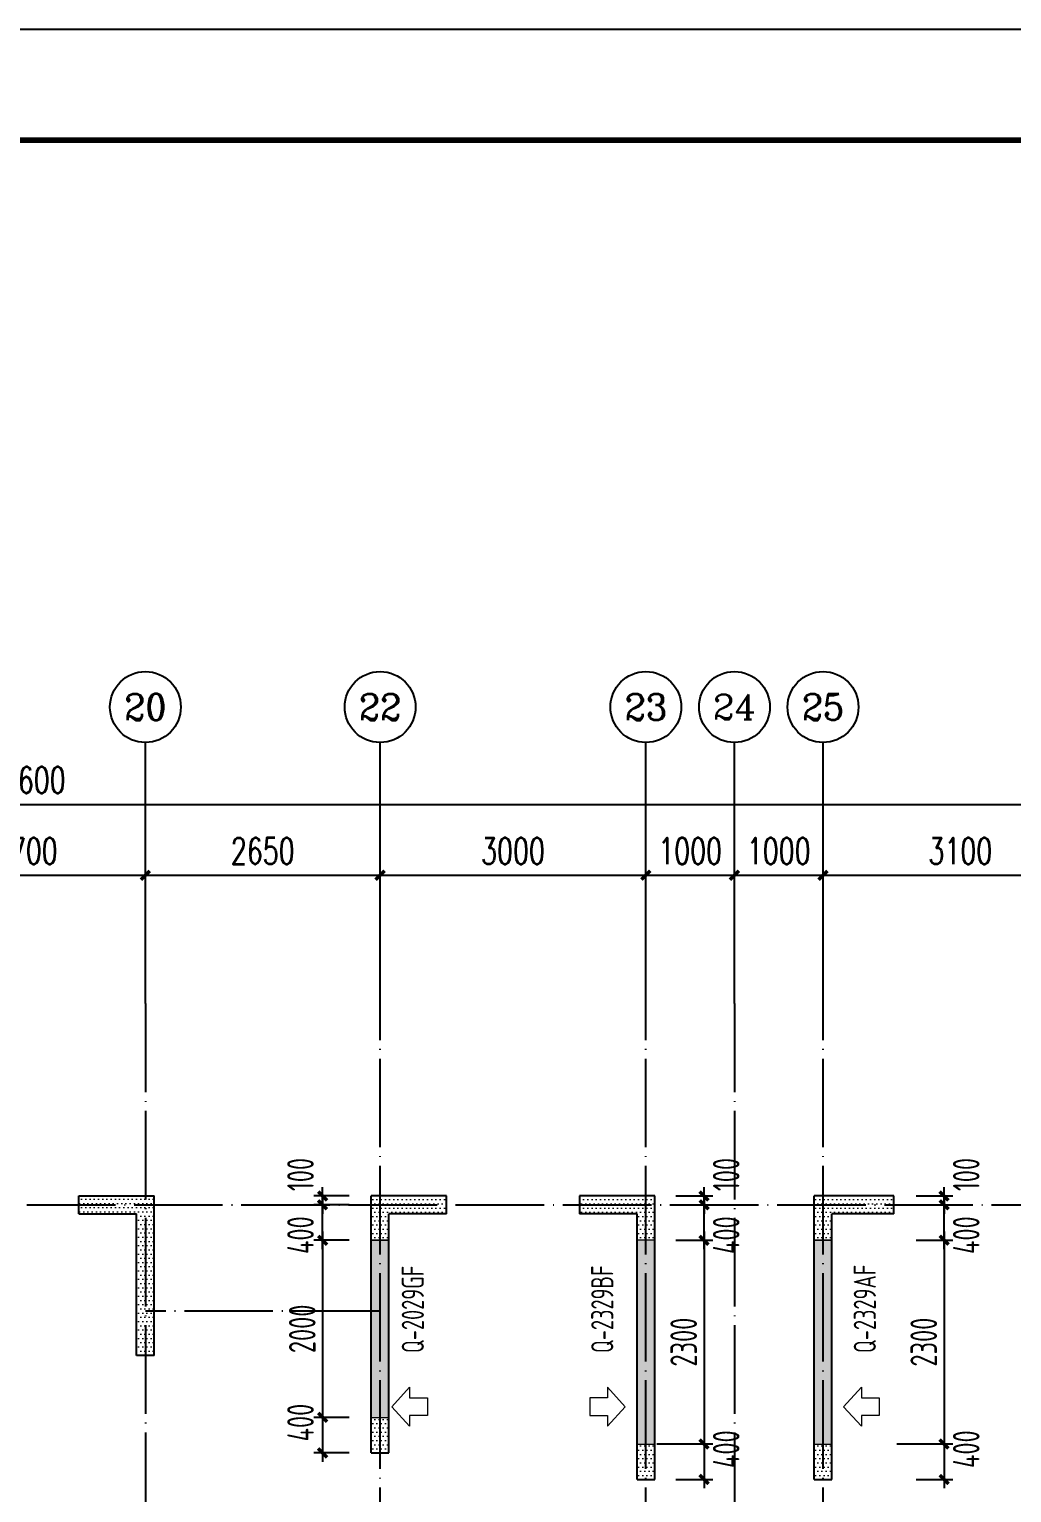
# Model space of a CAD drawing. Extents: x -85320 to 1679916, y -1321939 to 627.
# Drawn here: x 1057858 to 1068950, y -765764 to -749243 of the extents above; entities that cross this region are included whole.
import ezdxf
from ezdxf.enums import TextEntityAlignment as Align

# ---------------------------------------------------------------- set-up
doc = ezdxf.new("R2010")
doc.units = 0
doc.header["$LTSCALE"] = 1000
doc.linetypes.add('DOTE', pattern=[2.42, 2, -0.2, 0.02, -0.2])
for name, color, linetype in [('AXIS', 3, 'Continuous'), ('AXIS_TEXT', 7, 'Continuous'), ('BORDER', 7, 'Continuous'), ('DOTE', 1, 'DOTE'), ('G-06墙-01砼墙', 50, 'Continuous'), ('打印线框', 7, 'Continuous'), ('拉模', 7, 'Continuous')]:
    doc.layers.add(name, color=color, linetype=linetype)
for name, color, linetype, lineweight in [('DIM', 3, 'Continuous', 0), ('WCOL', 7, 'Continuous', 0), ('WCOL_DE_DIM', 3, 'Continuous', 0), ('WCOL_HATCH', 251, 'Continuous', 0), ('预制墙标注', 2, 'Continuous', 18)]:
    doc.layers.add(name, color=color, linetype=linetype, lineweight=lineweight)
doc.styles.add('_TCH_AXIS', font='COMPLEX', dxfattribs={"bigfont": 'GBCBIG'})
doc.styles.add('_TCH_DIM_T3', font='SIMPLEX', dxfattribs={"width": 0.705882, "bigfont": 'GBCBIG'})
doc.styles.add('COMPLEX', font='COMPLEX')
doc.styles.add('TSSD_Rein', font='Tssdeng.shx', dxfattribs={"width": 0.7, "bigfont": 'hztxt.shx'})
doc.styles.add('样式 1', font='yjkeng.shx', dxfattribs={"width": 0.7, "bigfont": 'yjkchn.shx'})
doc.dimstyles.new('_TCH_ARCH&&100', dxfattribs={"dimtxt": 297.5, "dimasz": 100, "dimexe": 250, "dimexo": 300, "dimgap": 126.25, "dimtad": 1, "dimdec": 0, "dimzin": 0, "dimdsep": 46, "dimtxsty": '_TCH_DIM_T3', "dimblk": 'ARCHTICK', "dimcen": 0.09, "dimclrt": 7, "dimazin": 2, "dimtfac": 1, "dimtdec": 0, "dimtix": 1, "dimtmove": 2, "dimatfit": 3, "dimfxl": 1, "dimtolj": 1, "dimtzin": 0, "dimarcsym": 0})
doc.dimstyles.new('TSSD_100_100$0', dxfattribs={"dimtxt": 300, "dimasz": 100, "dimexe": 100, "dimexo": 250, "dimgap": 80, "dimtad": 1, "dimdec": 0, "dimzin": 0, "dimdsep": 46, "dimtxsty": 'TSSD_Rein', "dimblk": 'ARCHTICK', "dimcen": 0, "dimdle": 100, "dimclrt": 7, "dimadec": 0, "dimazin": 0, "dimtfac": 1, "dimtdec": 0, "dimtix": 1, "dimtmove": 2, "dimatfit": 3, "dimldrblk": '_TSDBK', "dimfxl": 1, "dimtolj": 1, "dimtzin": 0, "dimarcsym": 0})
pattern_1 = [(0, (-5661462.457, -549233), (23.8125, 47.625), [0, -47.625])]
pattern_2 = [(0, (-5661462.457, -508633), (23.8125, 47.625), [0, -47.625])]
pattern_3 = [(0, (-5661462.457, -507233), (23.8125, 47.625), [0, -47.625])]

# ---------------------------------------------------------------- blocks, each defined once
blk = doc.blocks.new('_ArchTick')
at = {"color": 0, "linetype": 'ByBlock', "const_width": 0.4}
blk.add_lwpolyline([(-0.5, -0.5), (0.5, 0.5)], dxfattribs=at)
blk = doc.blocks.new('*D1095')
at = {"layer": 'AXIS', "color": 0, "lineweight": -2, "transparency": 16777216}
for p, q in [((1056469, -759942), (1056469, -758544)), ((1059169, -759942), (1059169, -758544)), ((1056469, -758794), (1059169, -758794))]:
    blk.add_line(p, q, dxfattribs=at)
at = {"layer": 'Defpoints', "color": 0, "transparency": 16777216}
for p in [(1059169, -758794), (1056469, -760242), (1059169, -760242)]:
    blk.add_point(p, dxfattribs=at)
at = {"layer": 'AXIS', "color": 0, "lineweight": -2, "transparency": 16777216, "xscale": 100, "yscale": 100, "zscale": 100, "rotation": 180}
blk.add_blockref('_ArchTick', (1056469, -758794), dxfattribs=at)
at = {"layer": 'AXIS', "color": 0, "lineweight": -2, "transparency": 16777216, "xscale": 100, "yscale": 100, "zscale": 100}
blk.add_blockref('_ArchTick', (1059169, -758794), dxfattribs=at)
at = {"layer": 'AXIS', "color": 7, "transparency": 16777216, "insert": (1057819, -758519), "char_height": 297.5, "attachment_point": 5, "style": '_TCH_DIM_T3'}
blk.add_mtext('\\A1;2700', dxfattribs=at)
blk = doc.blocks.new('*D1096')
at = {"layer": 'AXIS', "color": 0, "lineweight": -2, "transparency": 16777216}
for p, q in [((1059169, -759942), (1059169, -758544)), ((1061819, -759942), (1061819, -758544)), ((1059169, -758794), (1061819, -758794))]:
    blk.add_line(p, q, dxfattribs=at)
at = {"layer": 'Defpoints', "color": 0, "transparency": 16777216}
for p in [(1061819, -758794), (1059169, -760242), (1061819, -760242)]:
    blk.add_point(p, dxfattribs=at)
at = {"layer": 'AXIS', "color": 0, "lineweight": -2, "transparency": 16777216, "xscale": 100, "yscale": 100, "zscale": 100, "rotation": 180}
blk.add_blockref('_ArchTick', (1059169, -758794), dxfattribs=at)
at = {"layer": 'AXIS', "color": 0, "lineweight": -2, "transparency": 16777216, "xscale": 100, "yscale": 100, "zscale": 100}
blk.add_blockref('_ArchTick', (1061819, -758794), dxfattribs=at)
at = {"layer": 'AXIS', "color": 7, "transparency": 16777216, "insert": (1060494, -758519), "char_height": 297.5, "attachment_point": 5, "style": '_TCH_DIM_T3'}
blk.add_mtext('\\A1;2650', dxfattribs=at)
blk = doc.blocks.new('*D1097')
at = {"layer": 'AXIS', "color": 0, "lineweight": -2, "transparency": 16777216}
for p, q in [((1061819, -759942), (1061819, -758544)), ((1064819, -759942), (1064819, -758544)), ((1061819, -758794), (1064819, -758794))]:
    blk.add_line(p, q, dxfattribs=at)
at = {"layer": 'Defpoints', "color": 0, "transparency": 16777216}
for p in [(1064819, -758794), (1061819, -760242), (1064819, -760242)]:
    blk.add_point(p, dxfattribs=at)
at = {"layer": 'AXIS', "color": 0, "lineweight": -2, "transparency": 16777216, "xscale": 100, "yscale": 100, "zscale": 100, "rotation": 180}
blk.add_blockref('_ArchTick', (1061819, -758794), dxfattribs=at)
at = {"layer": 'AXIS', "color": 0, "lineweight": -2, "transparency": 16777216, "xscale": 100, "yscale": 100, "zscale": 100}
blk.add_blockref('_ArchTick', (1064819, -758794), dxfattribs=at)
at = {"layer": 'AXIS', "color": 7, "transparency": 16777216, "insert": (1063319, -758519), "char_height": 297.5, "attachment_point": 5, "style": '_TCH_DIM_T3'}
blk.add_mtext('\\A1;3000', dxfattribs=at)
blk = doc.blocks.new('*D1098')
at = {"layer": 'AXIS', "color": 0, "lineweight": -2, "transparency": 16777216}
for p, q in [((1064819, -759942), (1064819, -758544)), ((1065819, -759942), (1065819, -758544)), ((1064819, -758794), (1065819, -758794))]:
    blk.add_line(p, q, dxfattribs=at)
at = {"layer": 'Defpoints', "color": 0, "transparency": 16777216}
for p in [(1065819, -758794), (1064819, -760242), (1065819, -760242)]:
    blk.add_point(p, dxfattribs=at)
at = {"layer": 'AXIS', "color": 0, "lineweight": -2, "transparency": 16777216, "xscale": 100, "yscale": 100, "zscale": 100, "rotation": 180}
blk.add_blockref('_ArchTick', (1064819, -758794), dxfattribs=at)
at = {"layer": 'AXIS', "color": 0, "lineweight": -2, "transparency": 16777216, "xscale": 100, "yscale": 100, "zscale": 100}
blk.add_blockref('_ArchTick', (1065819, -758794), dxfattribs=at)
at = {"layer": 'AXIS', "color": 7, "transparency": 16777216, "insert": (1065319, -758519), "char_height": 297.5, "attachment_point": 5, "style": '_TCH_DIM_T3'}
blk.add_mtext('\\A1;1000', dxfattribs=at)
blk = doc.blocks.new('*D1099')
at = {"layer": 'AXIS', "color": 0, "lineweight": -2, "transparency": 16777216}
for p, q in [((1065819, -759942), (1065819, -758544)), ((1066819, -759942), (1066819, -758544)), ((1065819, -758794), (1066819, -758794))]:
    blk.add_line(p, q, dxfattribs=at)
at = {"layer": 'Defpoints', "color": 0, "transparency": 16777216}
for p in [(1066819, -758794), (1065819, -760242), (1066819, -760242)]:
    blk.add_point(p, dxfattribs=at)
at = {"layer": 'AXIS', "color": 0, "lineweight": -2, "transparency": 16777216, "xscale": 100, "yscale": 100, "zscale": 100, "rotation": 180}
blk.add_blockref('_ArchTick', (1065819, -758794), dxfattribs=at)
at = {"layer": 'AXIS', "color": 0, "lineweight": -2, "transparency": 16777216, "xscale": 100, "yscale": 100, "zscale": 100}
blk.add_blockref('_ArchTick', (1066819, -758794), dxfattribs=at)
at = {"layer": 'AXIS', "color": 7, "transparency": 16777216, "insert": (1066319, -758519), "char_height": 297.5, "attachment_point": 5, "style": '_TCH_DIM_T3'}
blk.add_mtext('\\A1;1000', dxfattribs=at)
blk = doc.blocks.new('*D1100')
at = {"layer": 'AXIS', "color": 0, "lineweight": -2, "transparency": 16777216}
for p, q in [((1066819, -759942), (1066819, -758544)), ((1069919, -759942), (1069919, -758544)), ((1066819, -758794), (1069919, -758794))]:
    blk.add_line(p, q, dxfattribs=at)
at = {"layer": 'Defpoints', "color": 0, "transparency": 16777216}
for p in [(1069919, -758794), (1066819, -760242), (1069919, -760242)]:
    blk.add_point(p, dxfattribs=at)
at = {"layer": 'AXIS', "color": 0, "lineweight": -2, "transparency": 16777216, "xscale": 100, "yscale": 100, "zscale": 100, "rotation": 180}
blk.add_blockref('_ArchTick', (1066819, -758794), dxfattribs=at)
at = {"layer": 'AXIS', "color": 0, "lineweight": -2, "transparency": 16777216, "xscale": 100, "yscale": 100, "zscale": 100}
blk.add_blockref('_ArchTick', (1069919, -758794), dxfattribs=at)
at = {"layer": 'AXIS', "color": 7, "transparency": 16777216, "insert": (1068369, -758519), "char_height": 297.5, "attachment_point": 5, "style": '_TCH_DIM_T3'}
blk.add_mtext('\\A1;3100', dxfattribs=at)
blk = doc.blocks.new('*D1115')
at = {"layer": 'AXIS', "color": 0, "lineweight": -2, "transparency": 16777216}
for p, q in [((1034519, -759942), (1034519, -757744)), ((1081119, -759942), (1081119, -757744)), ((1034519, -757994), (1081119, -757994))]:
    blk.add_line(p, q, dxfattribs=at)
at = {"layer": 'Defpoints', "color": 0, "transparency": 16777216}
for p in [(1081119, -757994), (1034519, -760242), (1081119, -760242)]:
    blk.add_point(p, dxfattribs=at)
at = {"layer": 'AXIS', "color": 0, "lineweight": -2, "transparency": 16777216, "xscale": 100, "yscale": 100, "zscale": 100, "rotation": 180}
blk.add_blockref('_ArchTick', (1034519, -757994), dxfattribs=at)
at = {"layer": 'AXIS', "color": 0, "lineweight": -2, "transparency": 16777216, "xscale": 100, "yscale": 100, "zscale": 100}
blk.add_blockref('_ArchTick', (1081119, -757994), dxfattribs=at)
at = {"layer": 'AXIS', "color": 7, "transparency": 16777216, "insert": (1057819, -757719), "char_height": 297.5, "attachment_point": 5, "style": '_TCH_DIM_T3'}
blk.add_mtext('\\A1;46600', dxfattribs=at)
blk = doc.blocks.new('_AXISO')
blk.add_circle((0, 0), 0.5)
at = {"layer": 'AXIS_TEXT', "style": 'COMPLEX', "width": 1.041667}
blk.add_attdef('A', text='', height=0.56, dxfattribs=at).set_placement((-0.25, -0.28), (0.25, -0.28), align=Align.FIT)
blk = doc.blocks.new('*D1221')
at = {"layer": 'Defpoints', "color": 0, "transparency": 16777216}
for p in [(1067619, -762414), (1067619, -762514), (1068186, -762514)]:
    blk.add_point(p, dxfattribs=at)
at = {"layer": 'DIM', "color": 0, "lineweight": -2, "transparency": 16777216}
for p, q in [((1067869, -762414), (1068286, -762414)), ((1068186, -762414), (1068186, -762314)), ((1068186, -762414), (1068186, -762514)), ((1067869, -762514), (1068286, -762514)), ((1068186, -762514), (1068186, -762614))]:
    blk.add_line(p, q, dxfattribs=at)
at = {"layer": 'DIM', "color": 0, "lineweight": -2, "transparency": 16777216, "xscale": 100, "yscale": 100, "zscale": 100}
for p, rotation in [((1068186, -762414), 270), ((1068186, -762514), 90)]:
    blk.add_blockref('_ArchTick', p, dxfattribs=dict(at, rotation=rotation))
at = {"layer": 'DIM', "color": 7, "transparency": 16777216, "insert": (1068436, -762172), "char_height": 300, "attachment_point": 5, "rotation": 90, "style": 'TSSD_Rein'}
blk.add_mtext('\\A1;100', dxfattribs=at)
blk = doc.blocks.new('_TSDBK')
blk.add_line((-1, 0), (0, 0))
at = {"const_width": 0.5}
blk.add_lwpolyline([(-0.7, -0.7), (0.7, 0.7)], dxfattribs=at)
blk = doc.blocks.new('*D1222')
at = {"layer": 'Defpoints', "color": 0, "transparency": 16777216}
for p in [(1067619, -762914), (1067402, -765214), (1068186, -765214)]:
    blk.add_point(p, dxfattribs=at)
at = {"layer": 'DIM', "color": 0, "lineweight": -2, "transparency": 16777216}
for p, q in [((1067869, -762914), (1068286, -762914)), ((1068186, -762814), (1068186, -765314)), ((1067652, -765214), (1068286, -765214))]:
    blk.add_line(p, q, dxfattribs=at)
at = {"layer": 'DIM', "color": 0, "lineweight": -2, "transparency": 16777216, "xscale": 100, "yscale": 100, "zscale": 100}
for p, rotation in [((1068186, -762914), 90), ((1068186, -765214), 270)]:
    blk.add_blockref('_ArchTick', p, dxfattribs=dict(at, rotation=rotation))
at = {"layer": 'DIM', "color": 7, "transparency": 16777216, "insert": (1067956, -764064), "char_height": 300, "attachment_point": 5, "rotation": 90, "style": 'TSSD_Rein'}
blk.add_mtext('\\A1;2300', dxfattribs=at)
blk = doc.blocks.new('*D1223')
at = {"layer": 'Defpoints', "color": 0, "transparency": 16777216}
for p in [(1067619, -762514), (1068186, -762514), (1067619, -762914)]:
    blk.add_point(p, dxfattribs=at)
at = {"layer": 'DIM', "color": 0, "lineweight": -2, "transparency": 16777216}
for p, q in [((1068186, -763014), (1068186, -762414)), ((1067869, -762514), (1068286, -762514)), ((1067869, -762914), (1068286, -762914))]:
    blk.add_line(p, q, dxfattribs=at)
at = {"layer": 'DIM', "color": 0, "lineweight": -2, "transparency": 16777216, "xscale": 100, "yscale": 100, "zscale": 100}
for p, rotation in [((1068186, -762514), 90), ((1068186, -762914), 270)]:
    blk.add_blockref('_ArchTick', p, dxfattribs=dict(at, rotation=rotation))
at = {"layer": 'DIM', "color": 7, "transparency": 16777216, "insert": (1068436, -762856), "char_height": 300, "attachment_point": 5, "rotation": 90, "style": 'TSSD_Rein'}
blk.add_mtext('\\A1;400', dxfattribs=at)
blk = doc.blocks.new('*D1224')
at = {"layer": 'Defpoints', "color": 0, "transparency": 16777216}
for p in [(1067619, -765214), (1067619, -765614), (1068186, -765614)]:
    blk.add_point(p, dxfattribs=at)
at = {"layer": 'DIM', "color": 0, "lineweight": -2, "transparency": 16777216}
for p, q in [((1067869, -765214), (1068286, -765214)), ((1068186, -765114), (1068186, -765714)), ((1067869, -765614), (1068286, -765614))]:
    blk.add_line(p, q, dxfattribs=at)
at = {"layer": 'DIM', "color": 0, "lineweight": -2, "transparency": 16777216, "xscale": 100, "yscale": 100, "zscale": 100}
for p, rotation in [((1068186, -765214), 90), ((1068186, -765614), 270)]:
    blk.add_blockref('_ArchTick', p, dxfattribs=dict(at, rotation=rotation))
at = {"layer": 'DIM', "color": 7, "transparency": 16777216, "insert": (1068436, -765272), "char_height": 300, "attachment_point": 5, "rotation": 90, "style": 'TSSD_Rein'}
blk.add_mtext('\\A1;400', dxfattribs=at)
blk = doc.blocks.new('*D1225')
at = {"layer": 'Defpoints', "color": 0, "transparency": 16777216}
for p in [(1061719, -762414), (1061170, -762514), (1061719, -762514)]:
    blk.add_point(p, dxfattribs=at)
at = {"layer": 'DIM', "color": 0, "lineweight": -2, "transparency": 16777216}
for p, q in [((1061469, -762414), (1061070, -762414)), ((1061170, -762414), (1061170, -762314)), ((1061170, -762414), (1061170, -762514)), ((1061469, -762514), (1061070, -762514)), ((1061170, -762514), (1061170, -762614))]:
    blk.add_line(p, q, dxfattribs=at)
at = {"layer": 'DIM', "color": 0, "lineweight": -2, "transparency": 16777216, "xscale": 100, "yscale": 100, "zscale": 100}
for p, rotation in [((1061170, -762414), 270), ((1061170, -762514), 90)]:
    blk.add_blockref('_ArchTick', p, dxfattribs=dict(at, rotation=rotation))
at = {"layer": 'DIM', "color": 7, "transparency": 16777216, "insert": (1060920, -762172), "char_height": 300, "attachment_point": 5, "rotation": 90, "style": 'TSSD_Rein'}
blk.add_mtext('\\A1;100', dxfattribs=at)
blk = doc.blocks.new('*D1226')
at = {"layer": 'Defpoints', "color": 0, "transparency": 16777216}
for p in [(1061719, -762914), (1061170, -764914), (1061719, -764914)]:
    blk.add_point(p, dxfattribs=at)
at = {"layer": 'DIM', "color": 0, "lineweight": -2, "transparency": 16777216}
for p, q in [((1061469, -762914), (1061070, -762914)), ((1061170, -762814), (1061170, -765014)), ((1061469, -764914), (1061070, -764914))]:
    blk.add_line(p, q, dxfattribs=at)
at = {"layer": 'DIM', "color": 0, "lineweight": -2, "transparency": 16777216, "xscale": 100, "yscale": 100, "zscale": 100}
for p, rotation in [((1061170, -762914), 90), ((1061170, -764914), 270)]:
    blk.add_blockref('_ArchTick', p, dxfattribs=dict(at, rotation=rotation))
at = {"layer": 'DIM', "color": 7, "transparency": 16777216, "insert": (1060940, -763914), "char_height": 300, "attachment_point": 5, "rotation": 90, "style": 'TSSD_Rein'}
blk.add_mtext('\\A1;2000', dxfattribs=at)
blk = doc.blocks.new('*D1227')
at = {"layer": 'Defpoints', "color": 0, "transparency": 16777216}
for p in [(1061170, -762514), (1061719, -762514), (1061719, -762914)]:
    blk.add_point(p, dxfattribs=at)
at = {"layer": 'DIM', "color": 0, "lineweight": -2, "transparency": 16777216}
for p, q in [((1061170, -763014), (1061170, -762414)), ((1061469, -762514), (1061070, -762514)), ((1061469, -762914), (1061070, -762914))]:
    blk.add_line(p, q, dxfattribs=at)
at = {"layer": 'DIM', "color": 0, "lineweight": -2, "transparency": 16777216, "xscale": 100, "yscale": 100, "zscale": 100}
for p, rotation in [((1061170, -762514), 90), ((1061170, -762914), 270)]:
    blk.add_blockref('_ArchTick', p, dxfattribs=dict(at, rotation=rotation))
at = {"layer": 'DIM', "color": 7, "transparency": 16777216, "insert": (1060920, -762856), "char_height": 300, "attachment_point": 5, "rotation": 90, "style": 'TSSD_Rein'}
blk.add_mtext('\\A1;400', dxfattribs=at)
blk = doc.blocks.new('*D1228')
at = {"layer": 'Defpoints', "color": 0, "transparency": 16777216}
for p in [(1061719, -764914), (1061170, -765314), (1061719, -765314)]:
    blk.add_point(p, dxfattribs=at)
at = {"layer": 'DIM', "color": 0, "lineweight": -2, "transparency": 16777216}
for p, q in [((1061170, -764814), (1061170, -765414)), ((1061469, -764914), (1061070, -764914)), ((1061469, -765314), (1061070, -765314))]:
    blk.add_line(p, q, dxfattribs=at)
at = {"layer": 'DIM', "color": 0, "lineweight": -2, "transparency": 16777216, "xscale": 100, "yscale": 100, "zscale": 100}
for p, rotation in [((1061170, -764914), 90), ((1061170, -765314), 270)]:
    blk.add_blockref('_ArchTick', p, dxfattribs=dict(at, rotation=rotation))
at = {"layer": 'DIM', "color": 7, "transparency": 16777216, "insert": (1060920, -764972), "char_height": 300, "attachment_point": 5, "rotation": 90, "style": 'TSSD_Rein'}
blk.add_mtext('\\A1;400', dxfattribs=at)
blk = doc.blocks.new('*D1229')
at = {"layer": 'Defpoints', "color": 0, "transparency": 16777216}
for p in [(1064909, -762414), (1064909, -762514), (1065476, -762514)]:
    blk.add_point(p, dxfattribs=at)
at = {"layer": 'DIM', "color": 0, "lineweight": -2, "transparency": 16777216}
for p, q in [((1065159, -762414), (1065576, -762414)), ((1065476, -762414), (1065476, -762314)), ((1065476, -762414), (1065476, -762514)), ((1065159, -762514), (1065576, -762514)), ((1065476, -762514), (1065476, -762614))]:
    blk.add_line(p, q, dxfattribs=at)
at = {"layer": 'DIM', "color": 0, "lineweight": -2, "transparency": 16777216, "xscale": 100, "yscale": 100, "zscale": 100}
for p, rotation in [((1065476, -762414), 270), ((1065476, -762514), 90)]:
    blk.add_blockref('_ArchTick', p, dxfattribs=dict(at, rotation=rotation))
at = {"layer": 'DIM', "color": 7, "transparency": 16777216, "insert": (1065726, -762172), "char_height": 300, "attachment_point": 5, "rotation": 90, "style": 'TSSD_Rein'}
blk.add_mtext('\\A1;100', dxfattribs=at)
blk = doc.blocks.new('*D1230')
at = {"layer": 'Defpoints', "color": 0, "transparency": 16777216}
for p in [(1064909, -762914), (1064692, -765214), (1065476, -765214)]:
    blk.add_point(p, dxfattribs=at)
at = {"layer": 'DIM', "color": 0, "lineweight": -2, "transparency": 16777216}
for p, q in [((1065159, -762914), (1065576, -762914)), ((1065476, -762814), (1065476, -765314)), ((1064942, -765214), (1065576, -765214))]:
    blk.add_line(p, q, dxfattribs=at)
at = {"layer": 'DIM', "color": 0, "lineweight": -2, "transparency": 16777216, "xscale": 100, "yscale": 100, "zscale": 100}
for p, rotation in [((1065476, -762914), 90), ((1065476, -765214), 270)]:
    blk.add_blockref('_ArchTick', p, dxfattribs=dict(at, rotation=rotation))
at = {"layer": 'DIM', "color": 7, "transparency": 16777216, "insert": (1065246, -764064), "char_height": 300, "attachment_point": 5, "rotation": 90, "style": 'TSSD_Rein'}
blk.add_mtext('\\A1;2300', dxfattribs=at)
blk = doc.blocks.new('*D1231')
at = {"layer": 'Defpoints', "color": 0, "transparency": 16777216}
for p in [(1064909, -762514), (1065476, -762514), (1064909, -762914)]:
    blk.add_point(p, dxfattribs=at)
at = {"layer": 'DIM', "color": 0, "lineweight": -2, "transparency": 16777216}
for p, q in [((1065476, -763014), (1065476, -762414)), ((1065159, -762514), (1065576, -762514)), ((1065159, -762914), (1065576, -762914))]:
    blk.add_line(p, q, dxfattribs=at)
at = {"layer": 'DIM', "color": 0, "lineweight": -2, "transparency": 16777216, "xscale": 100, "yscale": 100, "zscale": 100}
for p, rotation in [((1065476, -762514), 90), ((1065476, -762914), 270)]:
    blk.add_blockref('_ArchTick', p, dxfattribs=dict(at, rotation=rotation))
at = {"layer": 'DIM', "color": 7, "transparency": 16777216, "insert": (1065726, -762856), "char_height": 300, "attachment_point": 5, "rotation": 90, "style": 'TSSD_Rein'}
blk.add_mtext('\\A1;400', dxfattribs=at)
blk = doc.blocks.new('*D1232')
at = {"layer": 'Defpoints', "color": 0, "transparency": 16777216}
for p in [(1064909, -765214), (1064909, -765614), (1065476, -765614)]:
    blk.add_point(p, dxfattribs=at)
at = {"layer": 'DIM', "color": 0, "lineweight": -2, "transparency": 16777216}
for p, q in [((1065159, -765214), (1065576, -765214)), ((1065476, -765114), (1065476, -765714)), ((1065159, -765614), (1065576, -765614))]:
    blk.add_line(p, q, dxfattribs=at)
at = {"layer": 'DIM', "color": 0, "lineweight": -2, "transparency": 16777216, "xscale": 100, "yscale": 100, "zscale": 100}
for p, rotation in [((1065476, -765214), 90), ((1065476, -765614), 270)]:
    blk.add_blockref('_ArchTick', p, dxfattribs=dict(at, rotation=rotation))
at = {"layer": 'DIM', "color": 7, "transparency": 16777216, "insert": (1065726, -765272), "char_height": 300, "attachment_point": 5, "rotation": 90, "style": 'TSSD_Rein'}
blk.add_mtext('\\A1;400', dxfattribs=at)
blk = doc.blocks.new('图框1')
at = {"layer": 'BORDER', "const_width": 50}
blk.add_lwpolyline([(1377779, -823089), (1377779, -783089), (1433679, -783089), (1433679, -823089)], close=True, dxfattribs=at)

msp = doc.modelspace()

# ---------------------------------------------------------------- hatches: boundary and pattern name
at = {"layer": 'WCOL_DE_DIM'}
h = msp.add_hatch(color=6, dxfattribs=at)
h.dxf.hatch_style = 1
h.paths.add_polyline_path([(1061919.042, -762914.127), (1061719.042, -762914.127), (1061719.042, -764914.127), (1061919.042, -764914.127)])
h = msp.add_hatch(color=6, dxfattribs=at)
h.dxf.hatch_style = 1
h.paths.add_polyline_path([(1064919.043, -762914.127), (1064719.043, -762914.127), (1064719.043, -765214.127), (1064919.043, -765214.127)])
h = msp.add_hatch(color=6, dxfattribs=at)
h.dxf.hatch_style = 1
h.paths.add_polyline_path([(1066919.043, -762914.127), (1066719.043, -762914.127), (1066719.043, -765214.127), (1066919.043, -765214.127)])
at = {"layer": 'WCOL_HATCH'}
h = msp.add_hatch(dxfattribs=at)
h.set_pattern_fill('DOTS', color=256, scale=30, style=0)
h.set_pattern_definition(pattern_1)
h.paths.add_polyline_path([(1058419.045, -762414.127), (1058419.045, -762614.127), (1059069.045, -762614.127), (1059069.045, -762914.127), (1059269.045, -762914.127), (1059269.045, -762414.127)], flags=0)
h = msp.add_hatch(dxfattribs=at)
h.set_pattern_fill('DOTS', color=256, scale=30, style=0)
h.set_pattern_definition(pattern_3)
h.paths.add_polyline_path([(1061719.043, -762414.127), (1061719.043, -762914.127), (1061919.043, -762914.127), (1061919.043, -762614.127), (1062569.043, -762614.127), (1062569.043, -762414.127)], flags=0)
h = msp.add_hatch(dxfattribs=at)
h.set_pattern_fill('DOTS', color=256, scale=30, style=0)
h.set_pattern_definition(pattern_3)
h.paths.add_polyline_path([(1064919.045, -762414.127), (1064919.045, -762914.127), (1064719.045, -762914.127), (1064719.045, -762614.127), (1064069.045, -762614.127), (1064069.045, -762414.127)], flags=0)
h = msp.add_hatch(dxfattribs=at)
h.set_pattern_fill('DOTS', color=256, scale=30, style=0)
h.set_pattern_definition(pattern_3)
h.paths.add_polyline_path([(1066719.045, -762414.127), (1066719.045, -762914.127), (1066919.045, -762914.127), (1066919.045, -762614.127), (1067619.045, -762614.127), (1067619.045, -762414.127)], flags=0)
h = msp.add_hatch(dxfattribs=at)
h.set_pattern_fill('DOTS', color=256, scale=30, style=0)
h.set_pattern_definition(pattern_1)
h.paths.add_polyline_path([(1059269.045, -764214.127), (1059069.045, -764214.127), (1059069.044, -762914.127), (1059269.044, -762914.127)])
h = msp.add_hatch(dxfattribs=at)
h.set_pattern_fill('DOTS', color=256, scale=30, style=0)
h.set_pattern_definition([(0, (-5661462.457, -508333), (23.8125, 47.625), [0, -47.625])])
h.paths.add_polyline_path([(1061919.045, -764914.127), (1061919.045, -765314.127), (1061719.045, -765314.127), (1061719.045, -764914.127)], flags=0)
h = msp.add_hatch(dxfattribs=at)
h.set_pattern_fill('DOTS', color=256, scale=30, style=0)
h.set_pattern_definition(pattern_2)
h.paths.add_polyline_path([(1064919.045, -765214.127), (1064919.045, -765614.127), (1064719.045, -765614.127), (1064719.045, -765214.127)], flags=0)
h = msp.add_hatch(dxfattribs=at)
h.set_pattern_fill('DOTS', color=256, scale=30, style=0)
h.set_pattern_definition(pattern_2)
h.paths.add_polyline_path([(1066919.045, -765214.127), (1066919.045, -765614.127), (1066719.045, -765614.127), (1066719.045, -765214.127)], flags=0)

# ---------------------------------------------------------------- linework, layer by layer
at = {"layer": 'AXIS'}
for p, q in [((1059169.044, -760242.387), (1059169.044, -757294.387)), ((1061819.044, -760242.387), (1061819.044, -757294.387)), ((1064819.044, -760242.387), (1064819.044, -757294.387)), ((1065819.044, -760242.387), (1065819.044, -757294.387)), ((1066819.044, -760242.387), (1066819.044, -757294.387))]:
    msp.add_line(p, q, dxfattribs=at)
at = {"layer": 'DOTE', "ltscale": 0.5}
for p, q in [((1059169.044, -760242.387), (1059169.044, -767914.127)), ((1061819.044, -767914.127), (1061819.044, -760242.387)), ((1064819.044, -767914.127), (1064819.044, -760242.387)), ((1065819.044, -760242.387), (1065819.044, -778875.598)), ((1066819.044, -767914.127), (1066819.044, -760242.387)), ((1032421.261, -762514.127), (1082905.734, -762514.127)), ((1061819.044, -763714.127), (1059169.044, -763714.127))]:
    msp.add_line(p, q, dxfattribs=at)
at = {"layer": 'G-06墙-01砼墙'}
for p, q in [((1058419.043, -762414.127), (1059269.043, -762414.127)), ((1058419.043, -762614.127), (1058419.043, -762414.127)), ((1059269.043, -764214.127), (1059269.043, -762414.127)), ((1062569.045, -762414.127), (1061719.045, -762414.127)), ((1061719.045, -765314.127), (1061719.045, -762414.127)), ((1062569.045, -762614.127), (1062569.045, -762414.127)), ((1064919.045, -762414.127), (1064069.045, -762414.127)), ((1064069.045, -762414.127), (1064069.045, -762614.127)), ((1064919.045, -765614.127), (1064919.045, -762414.127)), ((1067619.045, -762414.127), (1066719.045, -762414.127)), ((1066719.045, -765614.127), (1066719.045, -762414.127)), ((1067619.045, -762614.127), (1067619.045, -762414.127)), ((1058419.043, -762614.127), (1059069.043, -762614.127)), ((1059069.043, -764214.127), (1059069.043, -762614.127)), ((1062569.045, -762614.127), (1061919.045, -762614.127)), ((1061919.045, -765314.127), (1061919.045, -762614.127)), ((1064719.045, -762614.127), (1064069.045, -762614.127)), ((1064719.045, -765614.127), (1064719.045, -762614.127)), ((1067619.045, -762614.127), (1066919.045, -762614.127)), ((1066919.045, -765614.127), (1066919.045, -762614.127)), ((1059269.043, -764214.127), (1059069.043, -764214.127)), ((1061719.045, -765314.127), (1061919.045, -765314.127)), ((1064719.045, -765614.127), (1064919.045, -765614.127)), ((1066719.045, -765614.127), (1066919.045, -765614.127))]:
    msp.add_line(p, q, dxfattribs=at)
at = {"layer": 'WCOL'}
for points in [[(1061719.043, -762414.127), (1061719.043, -762914.127), (1061919.043, -762914.127), (1061919.043, -762614.127), (1062569.043, -762614.127), (1062569.043, -762414.127)], [(1064919.045, -762414.127), (1064919.045, -762914.127), (1064719.045, -762914.127), (1064719.045, -762614.127), (1064069.045, -762614.127), (1064069.045, -762414.127)], [(1066719.045, -762414.127), (1066719.045, -762914.127), (1066919.045, -762914.127), (1066919.045, -762614.127), (1067619.045, -762614.127), (1067619.045, -762414.127)], [(1061919.045, -764914.127), (1061919.045, -765314.127), (1061719.045, -765314.127), (1061719.045, -764914.127)], [(1064919.045, -765214.127), (1064919.045, -765614.127), (1064719.045, -765614.127), (1064719.045, -765214.127)], [(1066919.045, -765214.127), (1066919.045, -765614.127), (1066719.045, -765614.127), (1066719.045, -765214.127)]]:
    msp.add_lwpolyline(points, close=True, dxfattribs=at)
for points in [[(1062152.049, -764573.139), (1062152.049, -764693.139), (1062352.049, -764693.139), (1062352.049, -764893.139), (1062152.049, -764893.139), (1062152.049, -765013.139), (1061952.049, -764793.139), (1062152.049, -764573.139)], [(1064386.036, -764573.139), (1064386.036, -764693.139), (1064186.036, -764693.139), (1064186.036, -764893.139), (1064386.036, -764893.139), (1064386.036, -765013.139), (1064586.036, -764793.139), (1064386.036, -764573.139)], [(1067252.049, -764573.139), (1067252.049, -764693.139), (1067452.049, -764693.139), (1067452.049, -764893.139), (1067252.049, -764893.139), (1067252.049, -765013.139), (1067052.049, -764793.139), (1067252.049, -764573.139)]]:
    msp.add_lwpolyline(points, dxfattribs=at)
at = {"layer": 'WCOL_DE_DIM'}
for points in [[(1061919.042, -762914.127), (1061719.042, -762914.127), (1061719.042, -764914.127), (1061919.042, -764914.127)], [(1064919.043, -762914.127), (1064719.043, -762914.127), (1064719.043, -765214.127), (1064919.043, -765214.127)], [(1066919.043, -762914.127), (1066719.043, -762914.127), (1066719.043, -765214.127), (1066919.043, -765214.127)]]:
    msp.add_lwpolyline(points, close=True, dxfattribs=at)
at = {"layer": '打印线框', "color": 1}
msp.add_lwpolyline([(1023539.778, -801778.774), (1023539.778, -749243.421), (1097839.778, -749243.421), (1097839.778, -801778.774)], close=True, dxfattribs=at)

# ---------------------------------------------------------------- block references
at = {"layer": 'AXIS'}
ref = msp.add_blockref('_AXISO', (1059169.044, -756894.387), dxfattribs=dict(at, xscale=800, yscale=800, zscale=800))
ref.add_attrib('A', '20', dxfattribs={"layer": 'AXIS_TEXT', "height": 294.276, "style": '_TCH_AXIS'}).set_placement((1058930.82, -757041.525), (1059407.267, -757041.525), align=Align.FIT)
ref = msp.add_blockref('_AXISO', (1061819.044, -756894.387), dxfattribs=dict(at, xscale=800, yscale=800, zscale=800))
ref.add_attrib('A', '22', dxfattribs={"layer": 'AXIS_TEXT', "height": 294.276, "style": '_TCH_AXIS'}).set_placement((1061580.82, -757041.525), (1062057.267, -757041.525), align=Align.FIT)
ref = msp.add_blockref('_AXISO', (1064819.044, -756894.387), dxfattribs=dict(at, xscale=800, yscale=800, zscale=800))
ref.add_attrib('A', '23', dxfattribs={"layer": 'AXIS_TEXT', "height": 294.276, "style": '_TCH_AXIS'}).set_placement((1064580.82, -757041.525), (1065057.267, -757041.525), align=Align.FIT)
ref = msp.add_blockref('_AXISO', (1065819.044, -756894.387), dxfattribs=dict(at, xscale=800, yscale=800, zscale=800))
ref.add_attrib('A', '24', dxfattribs={"layer": 'AXIS_TEXT', "height": 282.1678, "style": '_TCH_AXIS'}).set_placement((1065577.186, -757035.471), (1066060.902, -757035.471), align=Align.FIT)
ref = msp.add_blockref('_AXISO', (1066819.044, -756894.387), dxfattribs=dict(at, xscale=800, yscale=800, zscale=800))
ref.add_attrib('A', '25', dxfattribs={"layer": 'AXIS_TEXT', "height": 294.276, "style": '_TCH_AXIS'}).set_placement((1066580.82, -757041.525), (1067057.267, -757041.525), align=Align.FIT)
at = {"layer": '拉模', "color": 3, "xscale": 1.250841750841755, "yscale": 1.250841750841755, "zscale": 1.250841750841755}
msp.add_blockref('图框1', (-696716.55, 229025.771), dxfattribs=at)

# ---------------------------------------------------------------- texts
at = {"layer": '预制墙标注', "linetype": 'Continuous', "style": '样式 1', "width": 0.7}
for s, p in [('Q-2029GF', (1062063.144, -764187.372)), ('Q-2329BF', (1064201.86, -764187.372)), ('Q-2329AF', (1067165.981, -764187.372))]:
    msp.add_text(s, height=250, rotation=90.0000025, dxfattribs=at).set_placement(p, align=Align.TOP_LEFT)

# ---------------------------------------------------------------- dimensions: what is measured, and where the dimension line sits
at = {"layer": 'AXIS'}
for p1, p2, distance, picture, middle in [((1034519.044, -760242.387), (1081119.044, -760242.387), 2248, '*D1115', (1057819.044, -757719.387)), ((1056469.044, -760242.387), (1059169.044, -760242.387), 1448, '*D1095', (1057819.044, -758519.387)), ((1059169.044, -760242.387), (1061819.044, -760242.387), 1448, '*D1096', (1060494.044, -758519.387)), ((1061819.044, -760242.387), (1064819.044, -760242.387), 1448, '*D1097', (1063319.044, -758519.387)), ((1064819.044, -760242.387), (1065819.044, -760242.387), 1448, '*D1098', (1065319.044, -758519.387)), ((1065819.044, -760242.387), (1066819.044, -760242.387), 1448, '*D1099', (1066319.044, -758519.387)), ((1066819.044, -760242.387), (1069919.044, -760242.387), 1448, '*D1100', (1068369.044, -758519.387))]:
    dim = msp.add_aligned_dim(p1=p1, p2=p2, distance=distance, dimstyle='_TCH_ARCH&&100', dxfattribs=at)
    dim.commit()
    dim.dimension.update_dxf_attribs({"geometry": picture, "text_midpoint": middle})
at = {"layer": 'DIM'}
for base, p1, p2, angle, picture, middle in [((1061169.8, -762514.126), (1061719.048, -762414.127), (1061719.048, -762514.126), 90, '*D1225', (1060919.8, -762172.204)), ((1065476.159, -762514.127), (1064909.088, -762414.127), (1064909.088, -762514.127), 90, '*D1229', (1065726.159, -762172.204)), ((1068186.114, -762514.127), (1067619.043, -762414.127), (1067619.043, -762514.127), 90, '*D1221', (1068436.114, -762172.204)), ((1061169.8, -762514.127), (1061719.048, -762914.127), (1061719.048, -762514.127), 270, '*D1227', (1060919.8, -762856.05)), ((1065476.159, -762514.127), (1064909.088, -762914.127), (1064909.088, -762514.127), 269.9999677, '*D1231', (1065726.159, -762856.05)), ((1068186.114, -762514.127), (1067619.043, -762914.127), (1067619.043, -762514.127), 269.9999677, '*D1223', (1068436.113, -762856.05)), ((1061169.8, -765314.126), (1061719.048, -764914.127), (1061719.048, -765314.126), 90, '*D1228', (1060919.8, -764972.203)), ((1065476.159, -765614.127), (1064909.088, -765214.127), (1064909.088, -765614.127), 90.0000323, '*D1232', (1065726.159, -765272.203)), ((1068186.114, -765614.127), (1067619.043, -765214.127), (1067619.043, -765614.127), 90.0000323, '*D1224', (1068436.113, -765272.203))]:
    dim = msp.add_linear_dim(base=base, p1=p1, p2=p2, angle=angle, dimstyle='TSSD_100_100$0', dxfattribs=at)
    dim.commit()
    dim.dimension.update_dxf_attribs({"geometry": picture, "text_midpoint": middle, "dimtype": 160})
for base, p1, p2, picture, middle in [((1061169.8, -764914.127), (1061719.048, -762914.127), (1061719.048, -764914.127), '*D1226', (1060939.8, -763914.127)), ((1065476.159, -765214.127), (1064909.088, -762914.127), (1064691.867, -765214.127), '*D1230', (1065246.159, -764064.127)), ((1068186.114, -765214.127), (1067619.043, -762914.127), (1067401.821, -765214.127), '*D1222', (1067956.114, -764064.127))]:
    dim = msp.add_linear_dim(base=base, p1=p1, p2=p2, angle=90, dimstyle='TSSD_100_100$0', dxfattribs=at)
    dim.commit()
    dim.dimension.update_dxf_attribs({"geometry": picture, "text_midpoint": middle})

doc.saveas('drawing.dxf')
